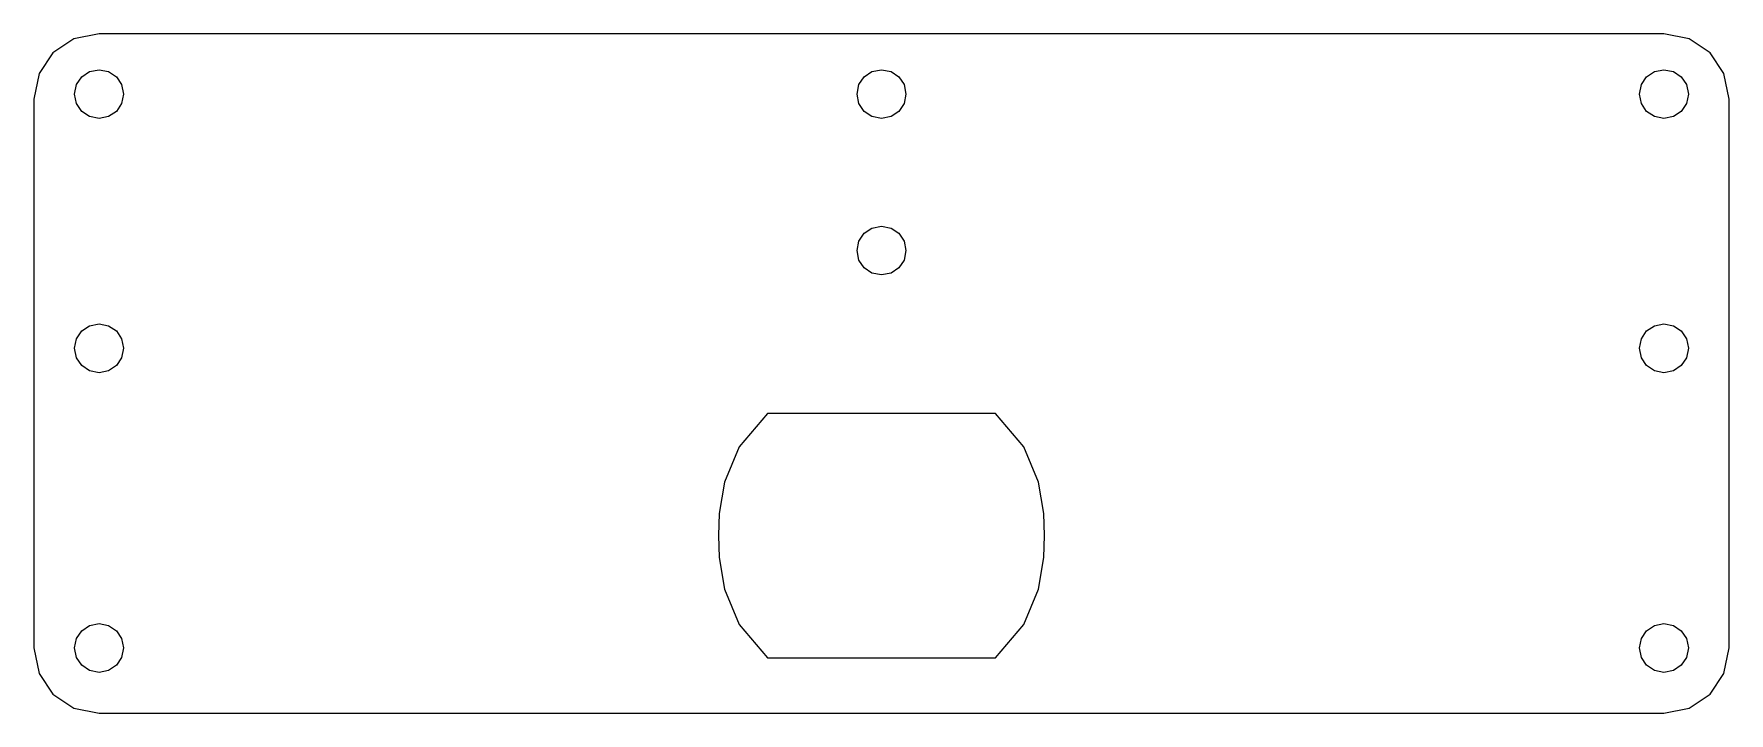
# Model space of a CAD drawing. Extents: x -52 to 52, y -11 to 31.
import ezdxf

# ---------------------------------------------------------------- set-up
doc = ezdxf.new("R2010")
doc.units = 0
doc.layers.add('Layer_1', color=7, linetype='CONTINUOUS')

msp = doc.modelspace()

# ---------------------------------------------------------------- linework, layer by layer
at = {"layer": 'Layer_1', "color": 7}
for p, q in [((-49.559876, 30.486625), (-50.830999, 29.630998)), ((-48, 30.799999), (-49.559876, 30.486625)), ((-24, 30.799999), (-48, 30.799999)), ((0, 30.799999), (-24, 30.799999)), ((24, 30.799999), (0, 30.799999)), ((48, 30.799999), (24, 30.799999)), ((49.559876, 30.486625), (48, 30.799999)), ((50.830999, 29.630998), (49.559876, 30.486625)), ((-50.830999, 29.630998), (-51.686627, 28.359875)), ((51.686627, 28.359875), (50.830999, 29.630998)), ((-51.686627, 28.359875), (-52, 26.799999)), ((-49.382124, 27.683856), (-49.060662, 28.160648)), ((-49.060662, 28.160648), (-48.58387, 28.482111)), ((-48.58387, 28.482111), (-48.000003, 28.599989)), ((-48.000003, 28.599989), (-47.416136, 28.482111)), ((-47.416136, 28.482111), (-46.939344, 28.160648)), ((-46.939344, 28.160648), (-46.617882, 27.683856)), ((-1.382127, 27.683856), (-1.060664, 28.160648)), ((-1.060664, 28.160648), (-0.583872, 28.482111)), ((-0.583872, 28.482111), (-0.000004, 28.599989)), ((-0.000004, 28.599989), (0.583863, 28.482111)), ((0.583863, 28.482111), (1.060656, 28.160648)), ((1.060656, 28.160648), (1.382118, 27.683856)), ((46.617873, 27.683856), (46.939335, 28.160648)), ((46.939335, 28.160648), (47.416127, 28.482111)), ((47.416127, 28.482111), (47.999994, 28.599989)), ((47.999994, 28.599989), (48.583861, 28.482111)), ((48.583861, 28.482111), (49.060653, 28.160648)), ((49.060653, 28.160648), (49.382116, 27.683856)), ((52, 26.799999), (51.686627, 28.359875)), ((-49.500003, 27.099989), (-49.382124, 27.683856)), ((-49.382124, 26.516122), (-49.500003, 27.099989)), ((-46.617882, 27.683856), (-46.500003, 27.099989)), ((-46.500003, 27.099989), (-46.617882, 26.516122)), ((-1.500004, 27.099989), (-1.382127, 27.683856)), ((-1.382127, 26.516122), (-1.500004, 27.099989)), ((1.382118, 27.683856), (1.499996, 27.099989)), ((1.499996, 27.099989), (1.382118, 26.516122)), ((46.499994, 27.099989), (46.617873, 27.683856)), ((46.617873, 26.516122), (46.499994, 27.099989)), ((49.382116, 27.683856), (49.499994, 27.099989)), ((49.499994, 27.099989), (49.382116, 26.516122)), ((-52, 26.799999), (-52, 18.374999)), ((-49.060662, 26.039331), (-49.382124, 26.516122)), ((-48.58387, 25.717868), (-49.060662, 26.039331)), ((-46.939344, 26.039331), (-47.416136, 25.717868)), ((-46.617882, 26.516122), (-46.939344, 26.039331)), ((-1.060664, 26.039331), (-1.382127, 26.516122)), ((-0.583872, 25.717868), (-1.060664, 26.039331)), ((1.060656, 26.039331), (0.583863, 25.717868)), ((1.382118, 26.516122), (1.060656, 26.039331)), ((46.939335, 26.039331), (46.617873, 26.516122)), ((47.416127, 25.717868), (46.939335, 26.039331)), ((49.060653, 26.039331), (48.583861, 25.717868)), ((49.382116, 26.516122), (49.060653, 26.039331)), ((52, 18.374999), (52, 26.799999)), ((-48.000003, 25.59999), (-48.58387, 25.717868)), ((-47.416136, 25.717868), (-48.000003, 25.59999)), ((-0.000004, 25.59999), (-0.583872, 25.717868)), ((0.583863, 25.717868), (-0.000004, 25.59999)), ((47.999994, 25.59999), (47.416127, 25.717868)), ((48.583861, 25.717868), (47.999994, 25.59999)), ((-1.060664, 18.560631), (-0.583872, 18.882093)), ((-0.583872, 18.882093), (-0.000004, 18.999972)), ((-0.000004, 18.999972), (0.583863, 18.882093)), ((0.583863, 18.882093), (1.060656, 18.560631)), ((-52, 18.374999), (-52, 9.95)), ((-1.500004, 17.499972), (-1.382127, 18.083839)), ((-1.382127, 18.083839), (-1.060664, 18.560631)), ((1.060656, 18.560631), (1.382118, 18.083839)), ((1.382118, 18.083839), (1.499996, 17.499972)), ((52, 9.95), (52, 18.374999)), ((-1.382127, 16.916105), (-1.500004, 17.499972)), ((-1.060664, 16.439313), (-1.382127, 16.916105)), ((1.382118, 16.916105), (1.060656, 16.439313)), ((1.499996, 17.499972), (1.382118, 16.916105)), ((-0.583872, 16.117851), (-1.060664, 16.439313)), ((-0.000004, 15.999972), (-0.583872, 16.117851)), ((0.583863, 16.117851), (-0.000004, 15.999972)), ((1.060656, 16.439313), (0.583863, 16.117851)), ((-49.38213, 12.083854), (-49.060667, 12.560668)), ((-49.060667, 12.560668), (-48.583873, 12.882119)), ((-48.583873, 12.882119), (-48.000003, 13.000004)), ((-48.000003, 13.000004), (-47.416133, 12.882119)), ((-47.416133, 12.882119), (-46.939338, 12.560668)), ((-46.939338, 12.560668), (-46.617876, 12.083854)), ((46.617867, 12.083854), (46.93933, 12.560668)), ((46.93933, 12.560668), (47.416125, 12.882119)), ((47.416125, 12.882119), (47.999994, 13.000004)), ((47.999994, 13.000004), (48.583864, 12.882119)), ((48.583864, 12.882119), (49.060659, 12.560668)), ((49.060659, 12.560668), (49.382121, 12.083854)), ((-49.500003, 11.499992), (-49.38213, 12.083854)), ((-49.38213, 10.916131), (-49.500003, 11.499992)), ((-46.617876, 12.083854), (-46.500003, 11.499992)), ((-46.500003, 11.499992), (-46.617876, 10.916131)), ((46.499994, 11.499992), (46.617867, 12.083854)), ((46.617867, 10.916131), (46.499994, 11.499992)), ((49.382121, 12.083854), (49.499994, 11.499992)), ((49.499994, 11.499992), (49.382121, 10.916131)), ((-49.060667, 10.439317), (-49.38213, 10.916131)), ((-48.583873, 10.117866), (-49.060667, 10.439317)), ((-46.939338, 10.439317), (-47.416133, 10.117866)), ((-46.617876, 10.916131), (-46.939338, 10.439317)), ((46.93933, 10.439317), (46.617867, 10.916131)), ((47.416125, 10.117866), (46.93933, 10.439317)), ((49.060659, 10.439317), (48.583864, 10.117866)), ((49.382121, 10.916131), (49.060659, 10.439317)), ((-52, 9.95), (-52, 1.525017)), ((-48.000003, 9.999981), (-48.583873, 10.117866)), ((-47.416133, 10.117866), (-48.000003, 9.999981)), ((47.999994, 9.999981), (47.416125, 10.117866)), ((48.583864, 10.117866), (47.999994, 9.999981)), ((52, 1.525017), (52, 9.95)), ((-7.000045, 7.5), (-8.734412, 5.449176)), ((-3.500038, 7.5), (-7.000045, 7.5)), ((-0.000031, 7.5), (-3.500038, 7.5)), ((3.499976, 7.5), (-0.000031, 7.5)), ((6.999983, 7.5), (3.499976, 7.5)), ((8.73435, 5.449176), (6.999983, 7.5)), ((-8.734412, 5.449176), (-9.625032, 3.281173)), ((9.624971, 3.281173), (8.73435, 5.449176)), ((-9.625032, 3.281173), (-9.953156, 1.347584)), ((9.953094, 1.347584), (9.624971, 3.281173)), ((-52, 1.525017), (-52, -6.899993)), ((-9.953156, 1.347584), (-10.000031, -0.000083)), ((9.999969, -0.000083), (9.953094, 1.347584)), ((52, -6.899993), (52, 1.525017)), ((-10.000031, -0.000083), (-9.953156, -1.347723)), ((9.953094, -1.347723), (9.999969, -0.000083)), ((-9.953156, -1.347723), (-9.625032, -3.281312)), ((9.624971, -3.281312), (9.953094, -1.347723)), ((-9.625032, -3.281312), (-8.734412, -5.449286)), ((8.73435, -5.449286), (9.624971, -3.281312)), ((-49.382121, -6.316132), (-49.060659, -5.839346)), ((-49.060659, -5.839346), (-48.583867, -5.517895)), ((-48.583867, -5.517895), (-48.000003, -5.40001)), ((-48.000003, -5.40001), (-47.416139, -5.517895)), ((-47.416139, -5.517895), (-46.939347, -5.839346)), ((-46.939347, -5.839346), (-46.617884, -6.316132)), ((-8.734412, -5.449286), (-7.000045, -7.500054)), ((6.999983, -7.500054), (8.73435, -5.449286)), ((46.617876, -6.316132), (46.939338, -5.839346)), ((46.939338, -5.839346), (47.41613, -5.517895)), ((47.41613, -5.517895), (47.999994, -5.40001)), ((47.999994, -5.40001), (48.583858, -5.517895)), ((48.583858, -5.517895), (49.06065, -5.839346)), ((49.06065, -5.839346), (49.382113, -6.316132)), ((-52, -6.899993), (-51.686627, -8.459864)), ((-49.500003, -6.899993), (-49.382121, -6.316132)), ((-49.38213, -7.483855), (-49.500003, -6.899993)), ((-46.617884, -6.316132), (-46.500003, -6.899993)), ((-46.500003, -6.899993), (-46.617876, -7.483855)), ((46.499994, -6.899993), (46.617876, -6.316132)), ((46.617867, -7.483855), (46.499994, -6.899993)), ((49.382113, -6.316132), (49.499994, -6.899993)), ((49.499994, -6.899993), (49.382121, -7.483855)), ((51.686627, -8.459864), (52, -6.899993)), ((-49.060667, -7.960669), (-49.38213, -7.483855)), ((-48.583873, -8.28212), (-49.060667, -7.960669)), ((-48.000003, -8.400004), (-48.583873, -8.28212)), ((-47.416133, -8.28212), (-48.000003, -8.400004)), ((-46.939338, -7.960669), (-47.416133, -8.28212)), ((-46.617876, -7.483855), (-46.939338, -7.960669)), ((-7.000045, -7.500054), (-3.500038, -7.500054)), ((-3.500038, -7.500054), (-0.000031, -7.500054)), ((-0.000031, -7.500054), (3.499976, -7.500054)), ((3.499976, -7.500054), (6.999983, -7.500054)), ((46.93933, -7.960669), (46.617867, -7.483855)), ((47.416125, -8.28212), (46.93933, -7.960669)), ((47.999994, -8.400004), (47.416125, -8.28212)), ((48.583864, -8.28212), (47.999994, -8.400004)), ((49.060659, -7.960669), (48.583864, -8.28212)), ((49.382121, -7.483855), (49.060659, -7.960669)), ((-51.686627, -8.459864), (-50.830999, -9.731021)), ((50.830999, -9.731021), (51.686627, -8.459864)), ((-50.830999, -9.731021), (-49.559876, -10.586634)), ((49.559876, -10.586634), (50.830999, -9.731021)), ((-49.559876, -10.586634), (-48, -10.900014)), ((-48, -10.900014), (-24, -10.900014)), ((-24, -10.900014), (0, -10.900014)), ((0, -10.900014), (24, -10.900014)), ((24, -10.900014), (48, -10.900014)), ((48, -10.900014), (49.559876, -10.586634))]:
    msp.add_line(p, q, dxfattribs=at)

doc.saveas('drawing.dxf')
